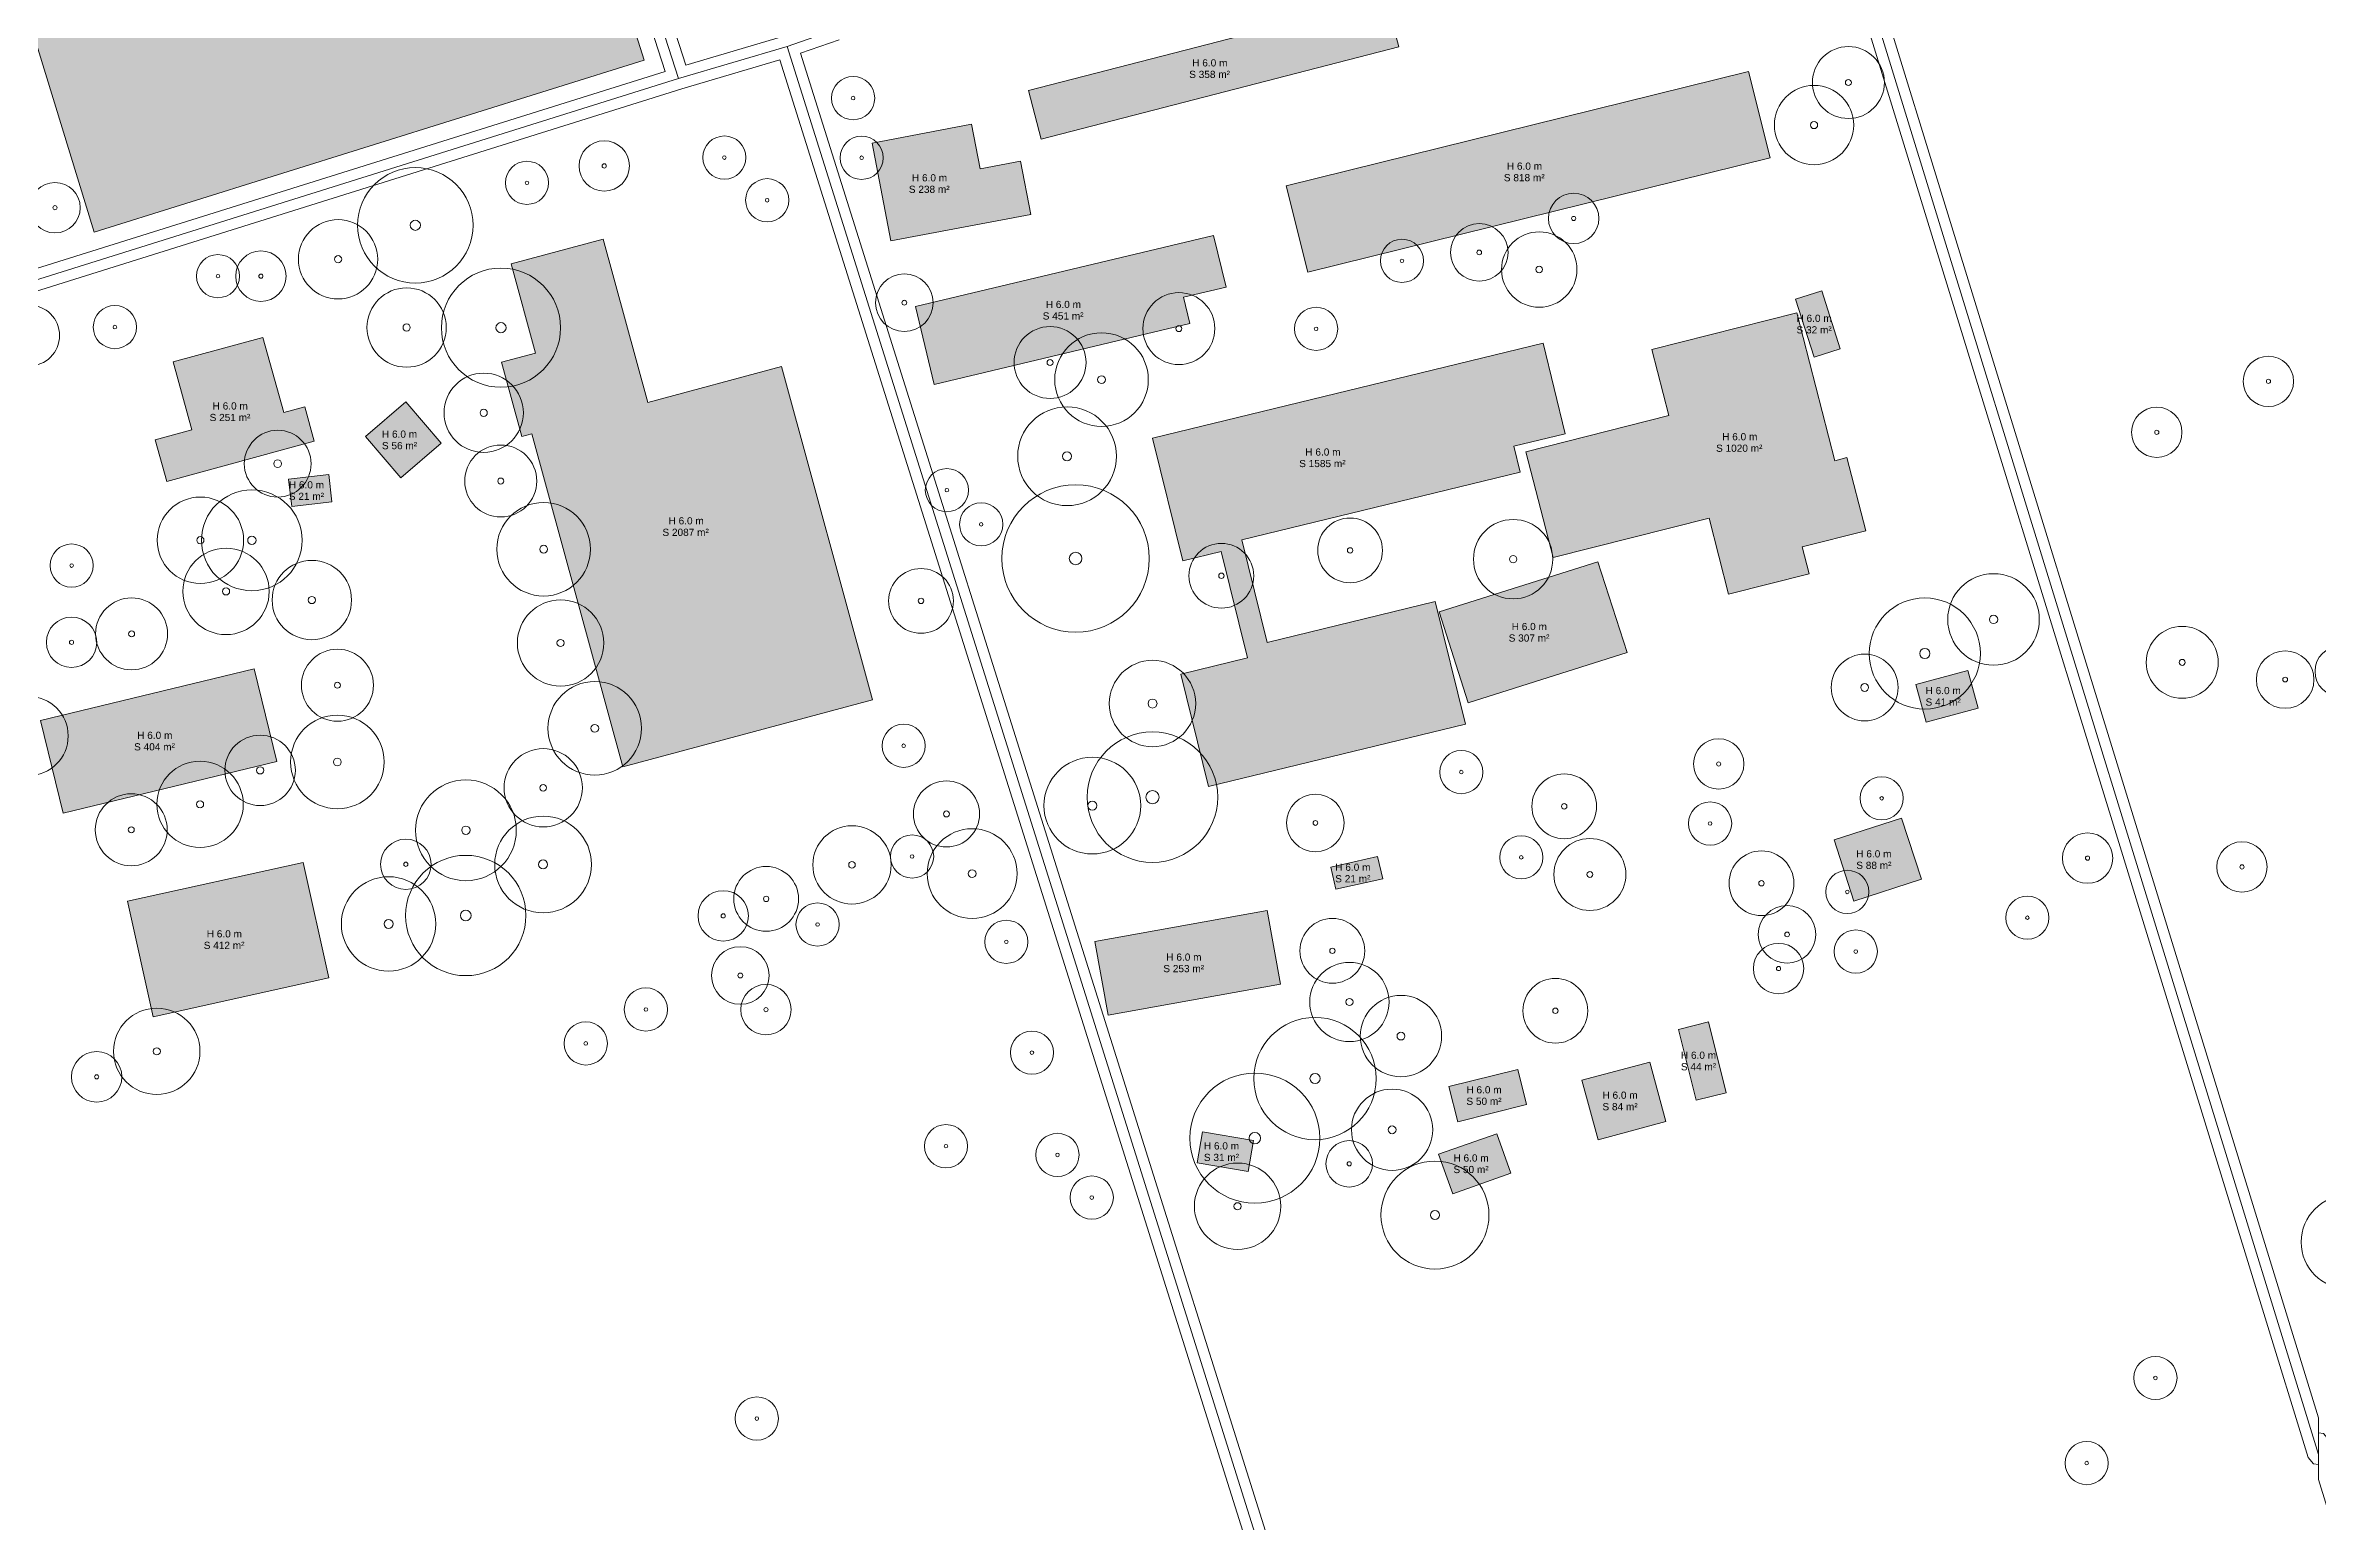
# Model space of a CAD drawing. Header units: metres. Extents: x 0 to 1612, y 0 to 1403.
# Drawn here: x 487.3 to 803.1, y 223.8 to 429.1 of the extents above; entities that cross this region are included whole.
import ezdxf

# ---------------------------------------------------------------- set-up
doc = ezdxf.new("R2010")
doc.units = ezdxf.units.M
doc.header["$MEASUREMENT"] = 0
for name, color, linetype, lineweight, true_color in [('TPX_BUILDING_AREAS_TEXT', 7, 'CONTINUOUS', 0, 0x000000), ('TPX_BUILDING_HEIGHTS_TEXT', 7, 'CONTINUOUS', 0, 0x000000), ('TPX_BUILDINGS', 7, 'CONTINUOUS', 0, 0x000000), ('TPX_BUILDINGS_HATCH', 7, 'CONTINUOUS', 0, 0xf0f0f0), ('TPX_ROADS_AXES', 7, 'CONTINUOUS', 0, 0x323232), ('TPX_ROADS_CONTOURS', 7, 'CONTINUOUS', 0, 0x646464), ('TPX_VEGETATION_TREES_INDIVIDUAL', 7, 'CONTINUOUS', 0, 0x136734)]:
    doc.layers.add(name, color=color, linetype=linetype, lineweight=lineweight, true_color=true_color)
doc.styles.add('TPX_TEXTE', font='arial.ttf')

# ---------------------------------------------------------------- blocks, each defined once
blk = doc.blocks.new('TREETR007_CR083')
at = {"layer": 'TPX_VEGETATION_TREES_INDIVIDUAL'}
for radius in [8.28, 0.708]:
    blk.add_circle((0, 0, 0.04), radius, dxfattribs=at)
blk = doc.blocks.new('TREETR005_CR052')
at = {"layer": 'TPX_VEGETATION_TREES_INDIVIDUAL'}
for radius in [5.24, 0.458]:
    blk.add_circle((0, 0, 0.04), radius, dxfattribs=at)
blk = doc.blocks.new('TREETR004_CR046')
at = {"layer": 'TPX_VEGETATION_TREES_INDIVIDUAL'}
for radius in [4.59, 0.417]:
    blk.add_circle((0, 0, 0.04), radius, dxfattribs=at)
blk = doc.blocks.new('TREETR003_CR035')
at = {"layer": 'TPX_VEGETATION_TREES_INDIVIDUAL'}
for radius in [3.5, 0.292]:
    blk.add_circle((0, 0, 0.04), radius, dxfattribs=at)
blk = doc.blocks.new('TREETR008_CR090')
at = {"layer": 'TPX_VEGETATION_TREES_INDIVIDUAL'}
for radius in [9.03, 0.792]:
    blk.add_circle((0, 0, 0.04), radius, dxfattribs=at)
blk = doc.blocks.new('TREETR006_CR060')
at = {"layer": 'TPX_VEGETATION_TREES_INDIVIDUAL'}
for radius in [6, 0.625]:
    blk.add_circle((0, 0, 0.04), radius, dxfattribs=at)
blk = doc.blocks.new('TREETR009_CR091')
at = {"layer": 'TPX_VEGETATION_TREES_INDIVIDUAL'}
for radius in [9.07, 0.917]:
    blk.add_circle((0, 0, 0.04), radius, dxfattribs=at)
blk = doc.blocks.new('TREETR005_CR057')
at = {"layer": 'TPX_VEGETATION_TREES_INDIVIDUAL'}
for radius in [5.65, 0.542]:
    blk.add_circle((0, 0, 0.04), radius, dxfattribs=at)
blk = doc.blocks.new('TREETR004_CR050')
at = {"layer": 'TPX_VEGETATION_TREES_INDIVIDUAL'}
for radius in [5, 0.417]:
    blk.add_circle((0, 0, 0.04), radius, dxfattribs=at)
blk = doc.blocks.new('TREETR006_CR066')
at = {"layer": 'TPX_VEGETATION_TREES_INDIVIDUAL'}
for radius in [6.56, 0.625]:
    blk.add_circle((0, 0, 0.04), radius, dxfattribs=at)
blk = doc.blocks.new('TREETR008_CR084')
at = {"layer": 'TPX_VEGETATION_TREES_INDIVIDUAL'}
for radius in [8.36, 0.75]:
    blk.add_circle((0, 0, 0.04), radius, dxfattribs=at)
blk = doc.blocks.new('TREETR007_CR077')
at = {"layer": 'TPX_VEGETATION_TREES_INDIVIDUAL'}
for radius in [7.72, 0.708]:
    blk.add_circle((0, 0, 0.04), radius, dxfattribs=at)
blk = doc.blocks.new('TREETR005_CR060')
at = {"layer": 'TPX_VEGETATION_TREES_INDIVIDUAL'}
for radius in [6, 0.5]:
    blk.add_circle((0, 0, 0.04), radius, dxfattribs=at)
blk = doc.blocks.new('TREETR007_CR080')
at = {"layer": 'TPX_VEGETATION_TREES_INDIVIDUAL'}
for radius in [8.03, 0.708]:
    blk.add_circle((0, 0, 0.04), radius, dxfattribs=at)
blk = doc.blocks.new('TREETR006_CR064')
at = {"layer": 'TPX_VEGETATION_TREES_INDIVIDUAL'}
for radius in [6.36, 0.583]:
    blk.add_circle((0, 0, 0.04), radius, dxfattribs=at)
blk = doc.blocks.new('TREETR007_CR085')
at = {"layer": 'TPX_VEGETATION_TREES_INDIVIDUAL'}
for radius in [8.5, 0.708]:
    blk.add_circle((0, 0, 0.04), radius, dxfattribs=at)
blk = doc.blocks.new('TREETR005_CR065')
at = {"layer": 'TPX_VEGETATION_TREES_INDIVIDUAL'}
for radius in [6.5, 0.542]:
    blk.add_circle((0, 0, 0.04), radius, dxfattribs=at)
blk = doc.blocks.new('TREETR006_CR070')
at = {"layer": 'TPX_VEGETATION_TREES_INDIVIDUAL'}
for radius in [7, 0.583]:
    blk.add_circle((0, 0, 0.04), radius, dxfattribs=at)
blk = doc.blocks.new('TREETR004_CR045')
at = {"layer": 'TPX_VEGETATION_TREES_INDIVIDUAL'}
for radius in [4.5, 0.375]:
    blk.add_circle((0, 0, 0.04), radius, dxfattribs=at)
blk = doc.blocks.new('TREETR006_CR069')
at = {"layer": 'TPX_VEGETATION_TREES_INDIVIDUAL'}
for radius in [6.86, 0.625]:
    blk.add_circle((0, 0, 0.04), radius, dxfattribs=at)
blk = doc.blocks.new('TREETR003_CR032')
at = {"layer": 'TPX_VEGETATION_TREES_INDIVIDUAL'}
for radius in [3.23, 0.292]:
    blk.add_circle((0, 0, 0.04), radius, dxfattribs=at)
blk = doc.blocks.new('TREETR006_CR075')
at = {"layer": 'TPX_VEGETATION_TREES_INDIVIDUAL'}
for radius in [7.5, 0.625]:
    blk.add_circle((0, 0, 0.04), radius, dxfattribs=at)
blk = doc.blocks.new('TREETR003_CR030')
at = {"layer": 'TPX_VEGETATION_TREES_INDIVIDUAL'}
for radius in [3, 0.25]:
    blk.add_circle((0, 0, 0.04), radius, dxfattribs=at)
blk = doc.blocks.new('TREETR009_CR102')
at = {"layer": 'TPX_VEGETATION_TREES_INDIVIDUAL'}
for radius in [10.24, 0.875]:
    blk.add_circle((0, 0, 0.04), radius, dxfattribs=at)
blk = doc.blocks.new('TREETR005_CR062')
at = {"layer": 'TPX_VEGETATION_TREES_INDIVIDUAL'}
for radius in [6.24, 0.542]:
    blk.add_circle((0, 0, 0.04), radius, dxfattribs=at)
blk = doc.blocks.new('TREETR003_CR040')
at = {"layer": 'TPX_VEGETATION_TREES_INDIVIDUAL'}
for radius in [4, 0.333]:
    blk.add_circle((0, 0, 0.04), radius, dxfattribs=at)
blk = doc.blocks.new('TREETR005_CR049')
at = {"layer": 'TPX_VEGETATION_TREES_INDIVIDUAL'}
for radius in [4.89, 0.5]:
    blk.add_circle((0, 0, 0.04), radius, dxfattribs=at)
blk = doc.blocks.new('TREETR006_CR067')
at = {"layer": 'TPX_VEGETATION_TREES_INDIVIDUAL'}
for radius in [6.72, 0.625]:
    blk.add_circle((0, 0, 0.04), radius, dxfattribs=at)
blk = doc.blocks.new('TREETR005_CR054')
at = {"layer": 'TPX_VEGETATION_TREES_INDIVIDUAL'}
for radius in [5.44, 0.458]:
    blk.add_circle((0, 0, 0.04), radius, dxfattribs=at)
blk = doc.blocks.new('TREETR005_CR055')
at = {"layer": 'TPX_VEGETATION_TREES_INDIVIDUAL'}
for radius in [5.51, 0.5]:
    blk.add_circle((0, 0, 0.04), radius, dxfattribs=at)
blk = doc.blocks.new('TREETR005_CR046')
at = {"layer": 'TPX_VEGETATION_TREES_INDIVIDUAL'}
for radius in [4.64, 0.542]:
    blk.add_circle((0, 0, 0.04), radius, dxfattribs=at)
blk = doc.blocks.new('TREETR004_CR042')
at = {"layer": 'TPX_VEGETATION_TREES_INDIVIDUAL'}
for radius in [4.24, 0.375]:
    blk.add_circle((0, 0, 0.04), radius, dxfattribs=at)

msp = doc.modelspace()

# ---------------------------------------------------------------- hatches: boundary and pattern name
at = {"layer": 'TPX_BUILDINGS_HATCH'}
for points in [[(545.15, 507.27), (469.28, 483.86), (494.05, 403.18), (570.44, 427.06), (545.15, 507.27)], [(673.5, 435.7), (623.86, 422.84), (625.63, 416.09), (675.28, 428.94), (673.5, 435.7)], [(723.9, 425.48), (659.66, 409.61), (662.67, 397.63), (726.91, 413.49), (723.9, 425.48)], [(615.95, 418.16), (602.14, 415.55), (604.75, 401.95), (624.18, 405.61), (622.76, 413.04), (617.13, 411.98), (615.95, 418.16)], [(555.37, 386.35), (550.66, 385.09), (553.48, 374.78), (554.87, 375.15), (567.51, 328.85), (602.19, 338.2), (589.54, 384.5), (570.95, 379.5), (564.75, 402.19), (551.99, 398.75), (555.37, 386.35)], [(649.55, 402.71), (608.15, 392.82), (610.77, 382.01), (646.26, 390.49), (645.38, 394.13), (651.3, 395.53), (649.55, 402.71)], [(734.05, 395), (730.42, 393.84), (733.01, 385.8), (736.63, 386.96), (734.05, 395)], [(712.82, 377.7), (692.96, 372.66), (696.75, 357.94), (718.4, 363.43), (721.12, 352.88), (732.3, 355.71), (731.35, 359.43), (740.17, 361.67), (737.56, 371.84), (735.88, 371.41), (730.6, 391.97), (710.46, 386.87), (712.82, 377.7)], [(507.63, 375.68), (502.53, 374.29), (504.13, 368.51), (524.62, 374.11), (523.3, 378.89), (520.38, 378.1), (517.48, 388.55), (505.01, 385.14), (507.63, 375.68)], [(695.34, 387.73), (641.09, 374.54), (645.29, 357.51), (650.63, 358.81), (654.28, 344.02), (645, 341.76), (648.85, 326.12), (684.55, 334.81), (680.36, 351.84), (657.03, 346.16), (653.51, 360.4), (692.18, 369.8), (691.29, 373.43), (698.43, 375.16), (695.34, 387.73)], [(537.35, 379.58), (531.75, 374.78), (536.67, 369.04), (542.27, 373.83), (537.35, 379.58)], [(526.63, 369.49), (521.05, 368.83), (521.51, 365.04), (527.09, 365.69), (526.63, 369.49)], [(702.96, 357.37), (680.91, 350.4), (684.95, 337.77), (707.01, 344.74), (702.96, 357.37)], [(516.27, 342.47), (486.58, 335.29), (489.73, 322.44), (519.42, 329.62), (516.27, 342.47)], [(754.36, 342.26), (747.13, 340.32), (748.56, 335.08), (755.78, 337.01), (754.36, 342.26)], [(745.14, 321.75), (735.76, 318.71), (738.51, 310.21), (747.9, 313.24), (745.14, 321.75)], [(672.35, 316.4), (665.84, 314.94), (666.53, 311.85), (673.06, 313.31), (672.35, 316.4)], [(523.07, 315.59), (498.67, 310.19), (502.27, 294.12), (526.67, 299.53), (523.07, 315.59)], [(657.02, 308.9), (633.07, 304.59), (634.93, 294.38), (658.88, 298.68), (657.02, 308.9)], [(718.33, 293.43), (714.14, 292.38), (716.6, 282.55), (720.79, 283.58), (718.33, 293.43)], [(710.17, 287.83), (700.72, 285.32), (702.97, 277.04), (712.41, 279.56), (710.17, 287.83)], [(691.84, 286.83), (682.26, 284.45), (683.48, 279.55), (693.06, 281.93), (691.84, 286.83)], [(648.02, 278.13), (647.29, 273.84), (654.38, 272.65), (655.09, 276.93), (648.02, 278.13)], [(688.91, 277.89), (680.83, 275.04), (682.81, 269.53), (690.88, 272.38), (688.91, 277.89)]]:
    msp.add_hatch(color=256, dxfattribs=at).paths.add_polyline_path(points)

# ---------------------------------------------------------------- linework, layer by layer
at = {"layer": 'TPX_BUILDINGS', "elevation": 0.04}
for points in [[(545.15, 507.27), (469.28, 483.86), (494.05, 403.18), (570.44, 427.06)], [(673.5, 435.7), (623.86, 422.84), (625.63, 416.09), (675.28, 428.94)], [(723.9, 425.48), (659.66, 409.61), (662.67, 397.63), (726.91, 413.49)], [(615.95, 418.16), (602.14, 415.55), (604.75, 401.95), (624.18, 405.61), (622.76, 413.04), (617.13, 411.98)], [(555.37, 386.35), (550.66, 385.09), (553.48, 374.78), (554.87, 375.15), (567.51, 328.85), (602.19, 338.2), (589.54, 384.5), (570.95, 379.5), (564.75, 402.19), (551.99, 398.75)], [(649.55, 402.71), (608.15, 392.82), (610.77, 382.01), (646.26, 390.49), (645.38, 394.13), (651.3, 395.53)], [(734.05, 395), (730.42, 393.84), (733.01, 385.8), (736.63, 386.96)], [(712.82, 377.7), (692.96, 372.66), (696.75, 357.94), (718.4, 363.43), (721.12, 352.88), (732.3, 355.71), (731.35, 359.43), (740.17, 361.67), (737.56, 371.84), (735.88, 371.41), (730.6, 391.97), (710.46, 386.87)], [(507.63, 375.68), (502.53, 374.29), (504.13, 368.51), (524.62, 374.11), (523.3, 378.89), (520.38, 378.1), (517.48, 388.55), (505.01, 385.14)], [(695.34, 387.73), (641.09, 374.54), (645.29, 357.51), (650.63, 358.81), (654.28, 344.02), (645, 341.76), (648.85, 326.12), (684.55, 334.81), (680.36, 351.84), (657.03, 346.16), (653.51, 360.4), (692.18, 369.8), (691.29, 373.43), (698.43, 375.16)], [(537.35, 379.58), (531.75, 374.78), (536.67, 369.04), (542.27, 373.83)], [(526.63, 369.49), (521.05, 368.83), (521.51, 365.04), (527.09, 365.69)], [(702.96, 357.37), (680.91, 350.4), (684.95, 337.77), (707.01, 344.74)], [(516.27, 342.47), (486.58, 335.29), (489.73, 322.44), (519.42, 329.62)], [(754.36, 342.26), (747.13, 340.32), (748.56, 335.08), (755.78, 337.01)], [(745.14, 321.75), (735.76, 318.71), (738.51, 310.21), (747.9, 313.24)], [(672.35, 316.4), (665.84, 314.94), (666.53, 311.85), (673.06, 313.31)], [(523.07, 315.59), (498.67, 310.19), (502.27, 294.12), (526.67, 299.53)], [(657.02, 308.9), (633.07, 304.59), (634.93, 294.38), (658.88, 298.68)], [(718.33, 293.43), (714.14, 292.38), (716.6, 282.55), (720.79, 283.58)], [(710.17, 287.83), (700.72, 285.32), (702.97, 277.04), (712.41, 279.56)], [(691.84, 286.83), (682.26, 284.45), (683.48, 279.55), (693.06, 281.93)], [(648.02, 278.13), (647.29, 273.84), (654.38, 272.65), (655.09, 276.93)], [(688.91, 277.89), (680.83, 275.04), (682.81, 269.53), (690.88, 272.38)]]:
    msp.add_lwpolyline(points, close=True, dxfattribs=at)
at = {"layer": 'TPX_ROADS_AXES', "elevation": 0.03}
for points in [[(546.42, 513.93), (575.25, 424.52)], [(729.05, 473.78), (803.07, 233.32)], [(590.32, 428.99), (597.08, 431.35)], [(575.25, 424.52), (590.32, 428.99)], [(669.03, 178.66), (590.32, 428.99)], [(448.66, 384.85), (575.25, 424.52)]]:
    msp.add_lwpolyline(points, dxfattribs=at)
at = {"layer": 'TPX_ROADS_CONTOURS', "elevation": 0.03}
for points in [[(860.63, 564.98), (948.59, 266.46), (808.43, 222.59), (804.5, 235.36), (803.77, 236.24), (803.07, 236.31), (803.07, 229.82), (805.57, 221.71), (803.07, 220.94), (803.07, 217.98), (803.51, 217.94), (807.89, 219.28), (949.5, 263.6), (980.56, 171.41), (983.53, 171.41), (983.56, 171.89), (952.35, 264.51), (1242.18, 358.46)], [(728.07, 471.86), (801.64, 232.88), (802.37, 231.99), (803.07, 231.93), (803.07, 238.42), (730.48, 474.22)], [(381.08, 86.9), (668.04, 176.78), (723.33, 0), (726.29, 0), (726.33, 0.45), (670.91, 177.66), (803.07, 217.99), (803.07, 220.95), (802.63, 220.99), (670.01, 180.52), (592.19, 428.05), (597.55, 429.92)]]:
    msp.add_lwpolyline(points, dxfattribs=at)
for points in [[(548.31, 512.97), (552.49, 514.32), (567.91, 519.34), (595.21, 432.28), (589.86, 430.42), (576.23, 426.38)], [(422.5, 472.04), (545.46, 512.04), (573.36, 425.5), (449.64, 386.72), (434.56, 434.13)], [(288.95, 383.62), (432.16, 431.76), (447.23, 384.39), (447.97, 383.51), (449.11, 383.41), (575.69, 423.09), (589.33, 427.13), (667.15, 179.64), (381.61, 90.21)]]:
    msp.add_lwpolyline(points, close=True, dxfattribs=at)

# ---------------------------------------------------------------- block references
at = {"layer": 'TPX_VEGETATION_TREES_INDIVIDUAL'}
for name, p in [('TREETR004_CR050', (737.76, 423.97, 0.04)), ('TREETR003_CR030', (599.49, 421.8, 0.04)), ('TREETR005_CR055', (732.98, 418.06, 0.04)), ('TREETR003_CR035', (564.91, 412.38, 0.04)), ('TREETR003_CR030', (581.6, 413.54, 0.04)), ('TREETR003_CR030', (600.67, 413.51, 0.04)), ('TREETR007_CR080', (538.67, 404.13, 0.04)), ('TREETR003_CR030', (554.18, 410.03, 0.04)), ('TREETR003_CR030', (587.55, 407.61, 0.04)), ('TREETR003_CR035', (488.61, 406.57, 0.04)), ('TREETR003_CR035', (699.59, 405.08, 0.04)), ('TREETR005_CR055', (527.94, 399.41, 0.04)), ('TREETR003_CR040', (686.47, 400.36, 0.04)), ('TREETR003_CR030', (675.74, 399.19, 0.04)), ('TREETR005_CR052', (694.81, 397.98, 0.04)), ('TREETR003_CR030', (511.25, 397.06, 0.04)), ('TREETR003_CR035', (517.21, 397.06, 0.04)), ('TREETR007_CR083', (550.57, 389.9, 0.04)), ('TREETR005_CR055', (537.46, 389.92, 0.04)), ('TREETR003_CR040', (606.6, 393.37, 0.04)), ('TREETR004_CR050', (644.74, 389.77, 0.04)), ('TREETR004_CR042', (485.01, 388.81, 0.04)), ('TREETR003_CR030', (496.93, 389.98, 0.04)), ('TREETR003_CR030', (663.81, 389.74, 0.04)), ('TREETR004_CR050', (626.85, 385.06, 0.04)), ('TREETR005_CR065', (634, 382.68, 0.04)), ('TREETR003_CR035', (796.11, 382.44, 0.04)), ('TREETR005_CR055', (548.17, 378.07, 0.04)), ('TREETR006_CR069', (629.21, 372.03, 0.04)), ('TREETR003_CR035', (780.6, 375.36, 0.04)), ('TREETR005_CR046', (519.55, 371, 0.04)), ('TREETR004_CR050', (550.54, 368.59, 0.04)), ('TREETR003_CR030', (612.52, 367.32, 0.04)), ('TREETR005_CR060', (508.81, 360.36, 0.04)), ('TREETR006_CR070', (515.96, 360.35, 0.04)), ('TREETR009_CR102', (630.39, 357.82, 0.04)), ('TREETR005_CR065', (556.49, 359.11, 0.04)), ('TREETR003_CR030', (617.28, 362.57, 0.04)), ('TREETR004_CR045', (668.53, 358.95, 0.04)), ('TREETR005_CR055', (691.18, 357.73, 0.04)), ('TREETR003_CR030', (490.92, 356.84, 0.04)), ('TREETR005_CR060', (512.37, 353.25, 0.04)), ('TREETR005_CR055', (524.29, 352.05, 0.04)), ('TREETR004_CR045', (650.65, 355.42, 0.04)), ('TREETR004_CR045', (608.92, 351.93, 0.04)), ('TREETR006_CR064', (757.92, 349.35, 0.04)), ('TREETR004_CR050', (499.25, 347.35, 0.04)), ('TREETR005_CR060', (558.85, 346.08, 0.04)), ('TREETR007_CR077', (748.37, 344.62, 0.04)), ('TREETR003_CR035', (490.91, 346.18, 0.04)), ('TREETR004_CR050', (784.13, 343.39, 0.04)), ('TREETR004_CR050', (527.85, 340.21, 0.04)), ('TREETR005_CR046', (740.02, 339.9, 0.04)), ('TREETR003_CR040', (798.43, 341, 0.04)), ('TREETR003_CR035', (806.08, 342.15, 0.04)), ('TREETR006_CR060', (641.08, 337.67, 0.04)), ('TREETR005_CR055', (484.93, 333.16, 0.04)), ('TREETR005_CR065', (563.6, 334.23, 0.04)), ('TREETR005_CR065', (527.84, 329.55, 0.04)), ('TREETR003_CR030', (606.51, 331.8, 0.04)), ('TREETR005_CR049', (517.11, 328.38, 0.04)), ('TREETR009_CR091', (641.07, 324.65, 0.04)), ('TREETR003_CR035', (719.74, 329.27, 0.04)), ('TREETR005_CR060', (508.76, 323.66, 0.04)), ('TREETR005_CR054', (556.44, 325.96, 0.04)), ('TREETR006_CR067', (632.72, 323.48, 0.04)), ('TREETR003_CR030', (683.98, 328.14, 0.04)), ('TREETR006_CR070', (545.7, 320.05, 0.04)), ('TREETR004_CR046', (612.46, 322.32, 0.04)), ('TREETR004_CR045', (698.28, 323.38, 0.04)), ('TREETR003_CR030', (742.38, 324.5, 0.04)), ('TREETR004_CR050', (499.21, 320.12, 0.04)), ('TREETR003_CR040', (663.71, 321.07, 0.04)), ('TREETR003_CR030', (718.54, 320.99, 0.04)), ('TREETR006_CR067', (556.42, 315.3, 0.04)), ('TREETR005_CR054', (599.33, 315.24, 0.04)), ('TREETR003_CR030', (607.68, 316.41, 0.04)), ('TREETR005_CR062', (616.02, 314.03, 0.04)), ('TREETR003_CR030', (692.31, 316.29, 0.04)), ('TREETR003_CR035', (770.98, 316.18, 0.04)), ('TREETR003_CR035', (537.35, 315.33, 0.04)), ('TREETR008_CR084', (545.68, 308.21, 0.04)), ('TREETR004_CR050', (701.84, 313.91, 0.04)), ('TREETR004_CR045', (725.68, 312.69, 0.04)), ('TREETR003_CR035', (792.43, 314.96, 0.04)), ('TREETR006_CR066', (534.95, 307.04, 0.04)), ('TREETR004_CR045', (587.41, 310.52, 0.04)), ('TREETR003_CR030', (737.6, 311.49, 0.04)), ('TREETR003_CR035', (581.44, 308.16, 0.04)), ('TREETR003_CR030', (594.55, 306.96, 0.04)), ('TREETR003_CR040', (729.24, 305.58, 0.04)), ('TREETR003_CR030', (762.62, 307.9, 0.04)), ('TREETR003_CR030', (620.77, 304.55, 0.04)), ('TREETR004_CR045', (666.07, 303.3, 0.04)), ('TREETR003_CR040', (583.82, 299.87, 0.04)), ('TREETR003_CR035', (728.05, 300.84, 0.04)), ('TREETR003_CR030', (738.78, 303.2, 0.04)), ('TREETR005_CR055', (668.44, 296.19, 0.04)), ('TREETR003_CR030', (570.7, 295.15, 0.04)), ('TREETR003_CR035', (587.38, 295.13, 0.04)), ('TREETR005_CR057', (675.59, 291.45, 0.04)), ('TREETR004_CR045', (697.05, 294.97, 0.04)), ('TREETR005_CR060', (502.75, 289.33, 0.04)), ('TREETR007_CR085', (663.66, 285.55, 0.04)), ('TREETR003_CR030', (562.35, 290.43, 0.04)), ('TREETR003_CR030', (624.33, 289.15, 0.04)), ('TREETR003_CR035', (494.4, 285.79, 0.04)), ('TREETR008_CR090', (655.3, 277.27, 0.04)), ('TREETR005_CR057', (674.37, 278.43, 0.04)), ('TREETR003_CR030', (612.39, 276.15, 0.04)), ('TREETR003_CR030', (627.88, 274.94, 0.04)), ('TREETR003_CR032', (668.41, 273.7, 0.04)), ('TREETR003_CR030', (632.64, 269.01, 0.04)), ('TREETR005_CR060', (652.9, 267.8, 0.04)), ('TREETR006_CR075', (680.32, 266.58, 0.04)), ('TREETR005_CR065', (807.16, 262.82, 0.04)), ('TREETR003_CR030', (780.41, 243.94, 0.04)), ('TREETR003_CR030', (586.11, 238.3, 0.04)), ('TREETR003_CR030', (770.86, 232.11, 0.04))]:
    msp.add_blockref(name, p, dxfattribs=at)

# ---------------------------------------------------------------- texts
at = {"layer": 'TPX_BUILDING_AREAS_TEXT', "style": 'TPX_TEXTE'}
for s, p in [('S 358 m²', (646.18, 424.6, 0.05)), ('S 818 m²', (689.89, 410.25, 0.05)), ('S 238 m²', (607.23, 408.63, 0.05)), ('S 451 m²', (625.83, 391.03, 0.05)), ('S 32 m²', (730.55, 389.1, 0.05)), ('S 251 m²', (510.09, 376.92, 0.05)), ('S 56 m²', (534.03, 373.01, 0.05)), ('S 1020 m²', (719.37, 372.65, 0.05)), ('S 1585 m²', (661.46, 370.52, 0.05)), ('S 21 m²', (521.1, 365.96, 0.05)), ('S 2087 m²', (573, 360.96, 0.05)), ('S 307 m²', (690.56, 346.27, 0.05)), ('S 41 m²', (748.48, 337.37, 0.05)), ('S 404 m²', (499.6, 331.15, 0.05)), ('S 21 m²', (666.47, 312.82, 0.05)), ('S 88 m²', (738.85, 314.68, 0.05)), ('S 412 m²', (509.27, 303.56, 0.05)), ('S 253 m²', (642.58, 300.33, 0.05)), ('S 44 m²', (714.49, 286.69, 0.05)), ('S 50 m²', (684.69, 281.89, 0.05)), ('S 84 m²', (703.59, 281.14, 0.05)), ('S 31 m²', (648.22, 274.09, 0.05)), ('S 50 m²', (682.89, 272.41, 0.05))]:
    msp.add_text(s, height=1, dxfattribs=at).set_placement(p)
at = {"layer": 'TPX_BUILDING_HEIGHTS_TEXT', "style": 'TPX_TEXTE'}
for p in [(646.6, 426.2, 0.05), (607.66, 410.23, 0.05), (690.31, 411.85, 0.05), (626.25, 392.63, 0.05), (730.55, 390.7, 0.05), (510.51, 378.52, 0.05), (534.03, 374.61, 0.05), (662.31, 372.12, 0.05), (720.22, 374.25, 0.05), (521.1, 367.56, 0.05), (573.85, 362.56, 0.05), (690.98, 347.87, 0.05), (748.48, 338.97, 0.05), (500.03, 332.75, 0.05), (738.85, 316.28, 0.05), (666.47, 314.42, 0.05), (509.69, 305.16, 0.05), (643, 301.93, 0.05), (714.49, 288.29, 0.05), (684.69, 283.49, 0.05), (703.59, 282.74, 0.05), (648.22, 275.69, 0.05), (682.89, 274.01, 0.05)]:
    msp.add_text('H 6.0 m', height=1, dxfattribs=at).set_placement(p)

doc.saveas('drawing.dxf')
